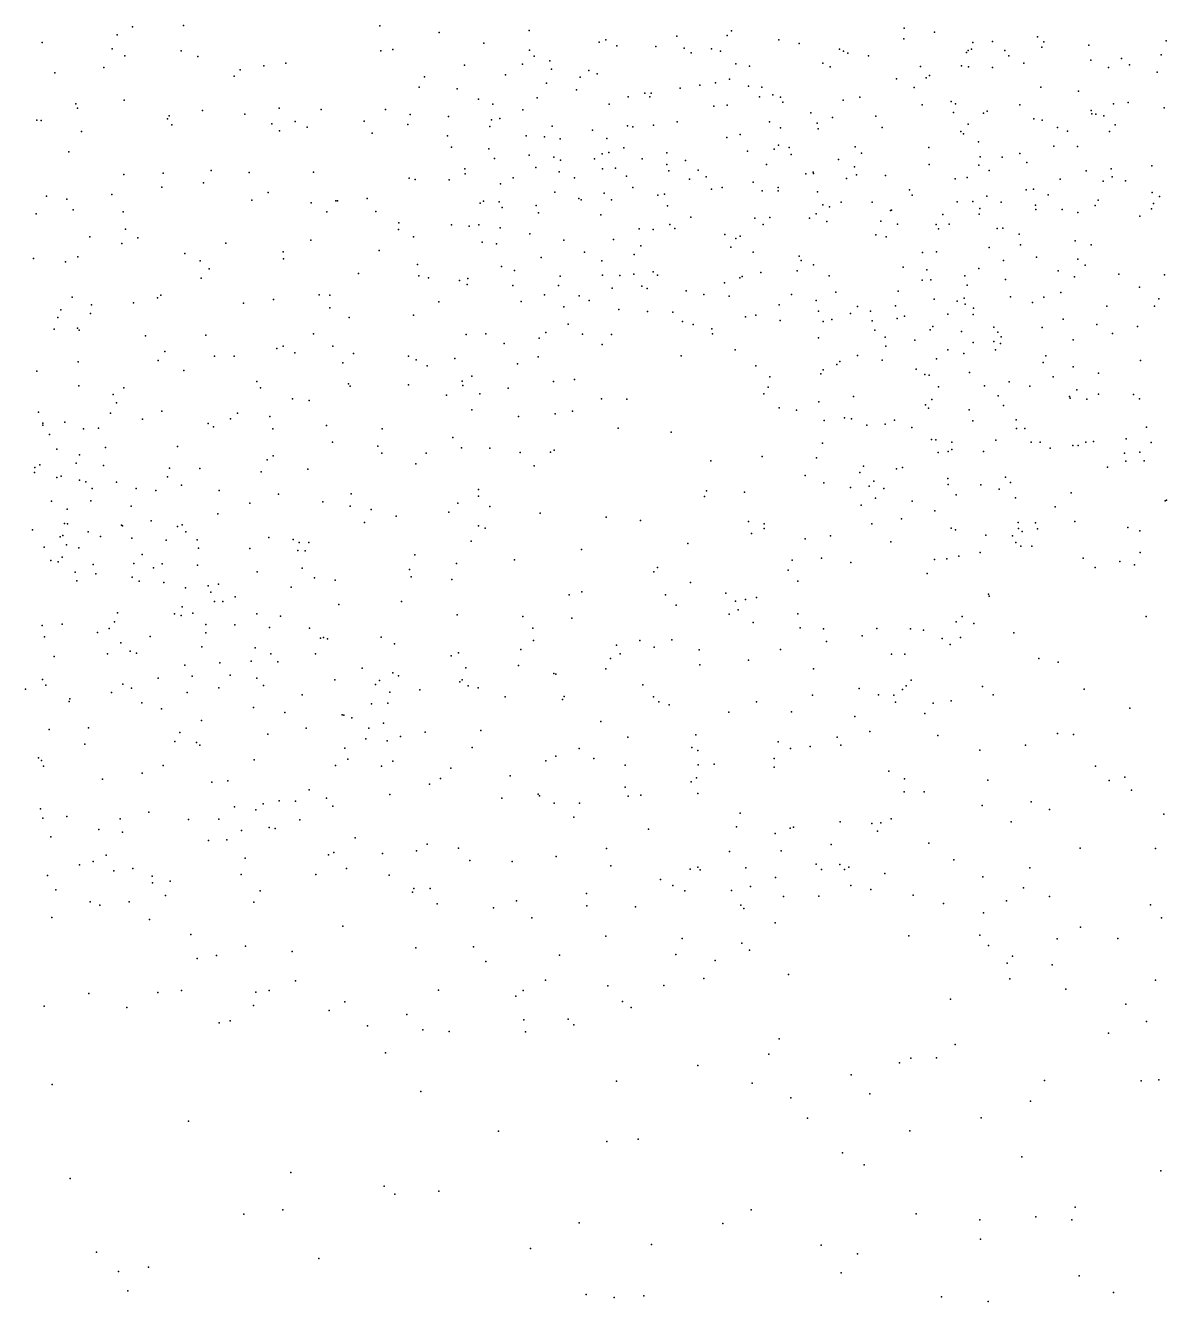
# Model space of a CAD drawing. Header units: metres. Extents: x -23.9 to 23.9, y -28.5 to 28.5.
# Drawn here: x -10.467 to -8.973, y 5.052 to 6.723 of the extents above; entities that cross this region are included whole.
import ezdxf

# ---------------------------------------------------------------- set-up
doc = ezdxf.new("R2010")
doc.units = ezdxf.units.M

msp = doc.modelspace()

# ---------------------------------------------------------------- linework, layer by layer
for p in [(-10.3273, 6.7213, 14.6259), (-10.2607, 6.723, 25.2043), (-10.0033, 6.7224, 16.2975), (-9.3167, 6.7194, 18.567), (-10.4457, 6.7007, 22.4413), (-10.3476, 6.7109, 25.3165), (-9.9258, 6.714, 25.4335), (-9.8081, 6.7166, 18.4169), (-9.7163, 6.701, 16.3305), (-9.7075, 6.7042, 25.6032), (-9.6144, 6.7089, 23.0284), (-9.5487, 6.71, 23.7996), (-9.5431, 6.716, 16.426), (-9.4808, 6.7044, 16.4999), (-9.3174, 6.7056, 16.7545), (-9.2772, 6.7142, 20.6728), (-9.2268, 6.7008, 20.8459), (-9.2013, 6.7022, 18.7438), (-9.1425, 6.7082, 20.3575), (-9.134, 6.7016, 18.4675), (-8.9739, 6.703, 19.8826), (-10.3541, 6.6924, 18.1252), (-10.2637, 6.6899, 16.4721), (-10.002, 6.6899, 19.2235), (-9.9866, 6.6918, 25.3263), (-9.8672, 6.7, 9.9383), (-9.8075, 6.6908, 23.3288), (-9.693, 6.6965, 18.937), (-9.6421, 6.6955, 23.1159), (-9.6051, 6.6933, 18.5282), (-9.596, 6.6872, 25.6387), (-9.5691, 6.6926, 22.8378), (-9.5572, 6.6896, 22.947), (-9.4545, 6.6994, 21.7075), (-9.4017, 6.6922, 22.6206), (-9.3961, 6.6894, 18.5475), (-9.3906, 6.6868, 25.6549), (-9.2352, 6.6877, 25.6206), (-9.2331, 6.6902, 16.7822), (-9.2286, 6.692, 20.5295), (-9.185, 6.6905, 21.7873), (-9.1365, 6.6945, -7.9742), (-9.0749, 6.6973, 22.8697), (-8.9802, 6.6846, 15.8208), (-10.3648, 6.6681, 19.2199), (-10.3372, 6.6831, 16.5802), (-10.2417, 6.6824, 3.6503), (-10.1555, 6.6704, 19.2018), (-10.1267, 6.6738, 1.7173), (-9.8928, 6.671, 18.2321), (-9.8165, 6.6726, 16.3356), (-9.8014, 6.6828, 23.5368), (-9.7808, 6.6769, 19.166), (-9.5371, 6.6728, 22.7303), (-9.5194, 6.6697, -5.7216), (-9.4232, 6.6735, 21.4221), (-9.4139, 6.6691, 8.8005), (-9.3635, 6.6834, 18.7591), (-9.2956, 6.6692, 23.8444), (-9.2418, 6.6703, 22.7427), (-9.2328, 6.6687, 21.0913), (-9.201, 6.6679, 10.2584), (-9.1799, 6.6834, 23.7931), (-9.1604, 6.6736, 25.5801), (-9.0724, 6.6777, 19.7418), (-9.0495, 6.6679, 20.2457), (-9.0324, 6.6799, 19.8251), (-9.0219, 6.6717, 19.6693), (-10.4288, 6.6612, 25.3523), (-10.1943, 6.6568, 25.1147), (-10.1864, 6.665, 18.1014), (-9.9451, 6.6558, 16.3481), (-9.839, 6.6585, 6.5807), (-9.7787, 6.6657, 25.5363), (-9.7412, 6.6552, 23.6114), (-9.7297, 6.6642, 18.4254), (-9.7187, 6.6599, 23.2525), (-9.5458, 6.6526, -15.1327), (-9.3271, 6.6534, 22.7368), (-9.2882, 6.6547, 18.4965), (-9.2839, 6.6576, -0.8266), (-8.9856, 6.6618, 25.4342), (-9.9519, 6.6422, 18.1384), (-9.9023, 6.64, 25.3981), (-9.7852, 6.6475, 18.3523), (-9.746, 6.6386, 11.3396), (-9.6564, 6.6342, 23.7605), (-9.6481, 6.6346, 18.4339), (-9.6103, 6.6408, 18.9304), (-9.5844, 6.6449, 23.8799), (-9.564, 6.6479, 21.55), (-9.5207, 6.6434, 18.4949), (-9.5032, 6.6421, 22.8066), (-9.3037, 6.6419, 21.8029), (-9.1379, 6.6424, 5.9218), (-9.0887, 6.6372, 18.3304), (-10.4016, 6.6203, 22.4107), (-10.3384, 6.6251, 25.2232), (-9.8742, 6.6267, -15.9552), (-9.8554, 6.6201, -7.1921), (-9.7976, 6.6284, 19.2994), (-9.703, 6.6202, 19.1483), (-9.6784, 6.6297, 19.0552), (-9.6497, 6.6294, 16.4547), (-9.5662, 6.6174, 16.5406), (-9.5486, 6.6188, 23.1795), (-9.5061, 6.6297, 25.6131), (-9.4887, 6.6324, 23.0116), (-9.4786, 6.629, 16.6619), (-9.4758, 6.6228, 18.8673), (-9.3967, 6.6252, 16.7361), (-9.3749, 6.629, 21.7189), (-9.2934, 6.6192, 21.2601), (-9.2552, 6.6234, 21.1698), (-9.2496, 6.6203, 20.6688), (-9.1656, 6.619, 20.4746), (-9.0426, 6.6204, 21.7007), (-9.0235, 6.6222, 20.0201), (-10.3994, 6.6148, 16.7353), (-10.2813, 6.6008, 16.674), (-10.2793, 6.6046, 18.1074), (-10.2357, 6.6119, 16.5748), (-10.1802, 6.6071, 1.1994), (-10.1353, 6.6147, 16.4729), (-10.0804, 6.6129, 15.0388), (-9.996, 6.6129, -15.4903), (-9.9637, 6.6063, 25.2361), (-9.9136, 6.604, 19.2898), (-9.8465, 6.6011, 18.0587), (-9.816, 6.6124, 16.4092), (-9.439, 6.6088, 23.9717), (-9.4109, 6.6027, -19.4121), (-9.354, 6.6045, 18.8539), (-9.2522, 6.6091, 22.6711), (-9.2128, 6.6081, 25.5554), (-9.2084, 6.6107, 20.912), (-9.1473, 6.6009, 22.7653), (-9.0721, 6.6117, 18.242), (-9.0712, 6.6073, 22.8072), (-9.0658, 6.6067, 19.922), (-9.0556, 6.6047, 23.7952), (-8.9764, 6.6154, 19.5636), (-10.4527, 6.5992, 20.4761), (-10.4471, 6.5988, 22.2685), (-10.394, 6.584, 18.1086), (-10.2756, 6.5931, 19.2328), (-10.1447, 6.5944, -4.3134), (-10.135, 6.5852, 18.0752), (-10.1143, 6.5973, 25.0881), (-10.0985, 6.5899, 19.2369), (-10.0241, 6.5978, 18.0661), (-9.9666, 6.5934, 16.4349), (-9.8596, 6.5909, 23.5794), (-9.8572, 6.5995, 23.4716), (-9.778, 6.591, 23.6829), (-9.7249, 6.5861, 25.512), (-9.6793, 6.5918, 19.2296), (-9.672, 6.5902, 23.8722), (-9.6449, 6.5927, 24.0198), (-9.6141, 6.5969, 24.1667), (-9.4931, 6.597, 16.7984), (-9.4788, 6.5891, 23.1307), (-9.4306, 6.595, 22.8474), (-9.4294, 6.5879, 18.4307), (-9.3459, 6.5894, 18.4155), (-9.2425, 6.5844, 21.7328), (-9.2329, 6.5939, 16.7963), (-9.136, 6.599, 19.7896), (-9.116, 6.5895, 25.4924), (-9.1029, 6.5845, 7.658), (-9.0482, 6.5844, 20.1356), (-9.0406, 6.5929, 16.7528), (-10.0137, 6.5822, 19.2578), (-9.9147, 6.5785, 25.3023), (-9.8119, 6.5785, 19.3686), (-9.7879, 6.5774, 18.1767), (-9.7674, 6.5744, 16.4738), (-9.7061, 6.5751, 23.3647), (-9.549, 6.5763, 23.2522), (-9.5316, 6.5805, 18.4026), (-9.2391, 6.581, 18.3635), (-9.2196, 6.5706, 20.7752), (-10.4108, 6.5575, 4.2329), (-9.9097, 6.5636, -7.5432), (-9.8608, 6.5617, 17.9842), (-9.8081, 6.5534, -17.1664), (-9.7755, 6.5505, 23.7846), (-9.7124, 6.555, 19.4304), (-9.7037, 6.5566, 18.2518), (-9.684, 6.5628, -16.5239), (-9.6278, 6.5563, 19.2874), (-9.522, 6.5584, 19.0105), (-9.4872, 6.5609, 24.0606), (-9.4813, 6.5663, 21.489), (-9.4674, 6.5632, 21.5911), (-9.4647, 6.554, 16.8916), (-9.3811, 6.564, 25.5687), (-9.3729, 6.5558, 21.3873), (-9.2845, 6.5634, 18.899), (-9.2173, 6.551, 20.5884), (-9.1886, 6.5506, 19.6438), (-9.1653, 6.5552, 23.835), (-9.1207, 6.5648, 20.4141), (-9.0899, 6.5645, 18.9557), (-10.2243, 6.5333, 10.667), (-9.892, 6.5354, -18.4874), (-9.8535, 6.549, 23.7102), (-9.7992, 6.5372, 23.4648), (-9.7671, 6.5466, 18.0647), (-9.7222, 6.5486, 17.8), (-9.7121, 6.5353, 16.5821), (-9.695, 6.5364, 24.1522), (-9.66, 6.5486, 17.7416), (-9.6278, 6.5411, 25.5206), (-9.603, 6.5461, 16.6608), (-9.5867, 6.5336, 19.2098), (-9.4971, 6.5408, 25.5507), (-9.4027, 6.5476, 3.6786), (-9.3819, 6.538, 22.8064), (-9.2842, 6.5411, 23.8908), (-9.2191, 6.54, 18.948), (-9.1562, 6.5438, 21.7225), (-9.0457, 6.5354, 25.3642), (-8.9924, 6.5392, 23.8125), (-10.3388, 6.528, 19.2696), (-10.287, 6.5298, 2.3026), (-10.2342, 6.5169, 25.1211), (-10.1745, 6.5306, 16.6774), (-10.0901, 6.531, 16.6064), (-9.965, 6.5231, -3.3006), (-9.957, 6.5213, 16.5603), (-9.9127, 6.5208, 19.3318), (-9.8919, 6.5286, 23.6268), (-9.8287, 6.5237, 25.3502), (-9.7686, 6.5313, 17.9018), (-9.7485, 6.5234, 17.7215), (-9.6804, 6.5259, 17.8857), (-9.6249, 6.5328, 19.4269), (-9.5981, 6.5217, 24.3499), (-9.576, 6.5247, 18.2841), (-9.5148, 6.5177, 19.1297), (-9.4455, 6.5289, -1.2684), (-9.4361, 6.5311, 23.1807), (-9.4357, 6.5293, 19.0032), (-9.3926, 6.5228, 21.628), (-9.3792, 6.5275, 23.0461), (-9.3415, 6.5264, 18.3028), (-9.25, 6.5221, 18.2361), (-9.2346, 6.5238, 25.4966), (-9.2056, 6.533, 22.662), (-9.1128, 6.522, 19.4685), (-9.0785, 6.5329, 20.0288), (-9.0564, 6.519, 19.393), (-9.0444, 6.5249, 19.1078), (-9.0271, 6.5197, 19.2022), (-10.3545, 6.5018, 22.4052), (-10.289, 6.5114, 8.1879), (-10.1497, 6.5042, 19.2732), (-9.8455, 6.5157, 16.5716), (-9.7742, 6.5046, 17.0702), (-9.7099, 6.5036, 23.4271), (-9.6721, 6.5108, 16.7329), (-9.6394, 6.5009, 17.9706), (-9.6305, 6.502, 18.1439), (-9.5692, 6.5087, 17.7466), (-9.5553, 6.5108, 24.2595), (-9.503, 6.5066, 19.3268), (-9.482, 6.511, 18.277), (-9.4819, 6.5064, 23.2661), (-9.4302, 6.5052, -6.4016), (-9.3099, 6.508, 19.021), (-9.3064, 6.5009, 22.6435), (-9.1573, 6.508, 19.0558), (-9.1477, 6.5087, 5.3795), (-9.1283, 6.5013, 19.8711), (-8.9923, 6.5045, 25.2172), (-10.4399, 6.4997, 19.3274), (-10.4133, 6.4958, 25.1609), (-10.1712, 6.4944, 18.0633), (-10.0934, 6.4906, 10.2488), (-10.061, 6.4936, 18.0215), (-10.0591, 6.4934, 25.0609), (-10.0201, 6.4965, 16.6513), (-9.8721, 6.4902, 23.5269), (-9.8679, 6.493, 17.9296), (-9.8474, 6.4919, 25.2494), (-9.8434, 6.4848, 16.6606), (-9.7989, 6.4874, 19.4416), (-9.743, 6.4965, 24.0064), (-9.7398, 6.4946, 16.9742), (-9.7, 6.4946, 16.8542), (-9.6268, 6.4867, 17.6705), (-9.4232, 6.488, 19.1364), (-9.4145, 6.4855, 19.3645), (-9.3993, 6.4915, 18.2231), (-9.3589, 6.4916, 19.4363), (-9.2476, 6.4923, 21.1563), (-9.227, 6.4927, 19.4461), (-9.2177, 6.4835, 21.0359), (-9.2085, 6.4995, 20.8937), (-9.1897, 6.4918, 25.426), (-9.1451, 6.4878, 19.1414), (-9.0666, 6.4874, 20.2515), (-9.063, 6.4945, 23.8516), (-8.9932, 6.4831, 4.8469), (-8.9904, 6.4898, 22.7811), (-8.9825, 6.4992, -0.5183), (-10.4533, 6.4764, 20.4009), (-10.405, 6.4818, 22.2486), (-10.3395, 6.4789, 16.7688), (-10.0729, 6.4789, -5.5128), (-10.0089, 6.4796, 19.321), (-9.7958, 6.4775, 16.7545), (-9.714, 6.4751, 17.2015), (-9.5961, 6.472, 24.6282), (-9.5126, 6.4707, 18.0706), (-9.4928, 6.4717, 21.5447), (-9.4408, 6.4709, 18.1441), (-9.4319, 6.4766, 19.245), (-9.4181, 6.4664, 24.0673), (-9.3476, 6.467, 19.2679), (-9.3349, 6.4809, 22.9655), (-9.3333, 6.4813, 19.105), (-9.2662, 6.4757, 19.6102), (-9.2185, 6.4759, 20.7165), (-9.1446, 6.4821, 16.7954), (-9.1098, 6.4819, 18.1267), (-9.0893, 6.4783, 22.7301), (-9.0084, 6.4735, 21.6093), (-10.3364, 6.4564, 25.133), (-9.979, 6.4558, 23.7306), (-9.9787, 6.4646, 16.7944), (-9.9097, 6.4619, 23.8433), (-9.8863, 6.4603, 19.3901), (-9.874, 6.4622, 16.8485), (-9.846, 6.4579, 25.1255), (-9.8069, 6.4502, 17.82), (-9.6639, 6.4568, 25.3906), (-9.6456, 6.4561, 24.2932), (-9.6236, 6.4623, 24.4321), (-9.6172, 6.4571, 17.2195), (-9.5014, 6.4623, 17.8629), (-9.3258, 6.463, 16.8833), (-9.2749, 6.4624, 21.679), (-9.2719, 6.4569, 18.0586), (-9.2581, 6.4628, 19.2498), (-9.1951, 6.4572, 18.1214), (-9.1879, 6.4577, 21.6673), (-9.1663, 6.4498, 25.3536), (-10.3834, 6.4463, 22.3424), (-10.3412, 6.4376, 19.3332), (-10.3204, 6.4449, 18.0701), (-10.2052, 6.438, 19.313), (-10.0939, 6.442, 16.8113), (-9.9594, 6.4464, 11.0306), (-9.8695, 6.4392, 25.0147), (-9.8505, 6.437, 19.0087), (-9.7626, 6.4417, 25.2725), (-9.6976, 6.443, 24.2167), (-9.6615, 6.4346, 23.4555), (-9.5517, 6.4494, 25.4311), (-9.5375, 6.4439, 24.5493), (-9.5317, 6.4471, 19.4833), (-9.3538, 6.4491, 21.3417), (-9.3406, 6.4463, 17.9847), (-9.1644, 6.4357, 19.8021), (-9.0928, 6.4412, 25.2354), (-9.0721, 6.4357, 20.0081), (-10.457, 6.418, 22.1219), (-10.3991, 6.4201, 22.479), (-10.2589, 6.4245, 25.1124), (-10.1302, 6.4265, 18.0223), (-10.1295, 6.4175, 4.7711), (-10.0043, 6.4282, 16.8823), (-9.7921, 6.4193, 23.522), (-9.7353, 6.4261, 24.1354), (-9.6703, 6.4231, 17.6069), (-9.5437, 6.4327, 17.1297), (-9.5147, 6.4263, 17.7734), (-9.4542, 6.4209, 24.1735), (-9.2928, 6.4256, 22.8794), (-9.2746, 6.4266, 22.7168), (-9.2056, 6.4322, 19.6742), (-9.1437, 6.4195, 18.0641), (-9.0893, 6.4169, 25.126), (-10.4152, 6.4134, 25.1215), (-10.2386, 6.4147, 7.4187), (-10.2269, 6.4042, 16.8095), (-9.9542, 6.41, 23.6266), (-9.844, 6.4076, 17.0673), (-9.8271, 6.4023, 23.9999), (-9.7128, 6.415, 24.7115), (-9.6456, 6.4004, 17.2762), (-9.457, 6.4016, 17.0191), (-9.4518, 6.4154, 23.3271), (-9.4355, 6.4094, 17.8734), (-9.3183, 6.4067, 24.0272), (-9.2874, 6.4032, 23.0116), (-9.2193, 6.4049, 20.8916), (-9.1867, 6.4151, 20.575), (-9.1153, 6.4017, 20.4667), (-9.0799, 6.409, 16.8111), (-10.2375, 6.3923, 18.0411), (-10.0314, 6.3983, 25.0349), (-9.9526, 6.395, 17.9063), (-9.9398, 6.3926, 19.4168), (-9.8993, 6.3893, -18.1113), (-9.8889, 6.3839, 17.8371), (-9.8883, 6.3917, 23.9398), (-9.7674, 6.3947, 25.0675), (-9.7118, 6.3962, 24.8087), (-9.6892, 6.3958, 19.48), (-9.6709, 6.3976, 24.4991), (-9.6397, 6.3959, 24.7615), (-9.5521, 6.386, 23.4305), (-9.5322, 6.3927, 25.3536), (-9.5288, 6.3942, 24.654), (-9.5047, 6.3994, 24.4693), (-9.4152, 6.3952, 21.4575), (-9.2931, 6.3897, 25.3325), (-9.282, 6.3898, 21.216), (-9.2376, 6.3952, 21.636), (-9.2346, 6.3829, 21.0604), (-9.1842, 6.3904, 25.2302), (-9.094, 6.394, 19.9321), (-9.036, 6.3975, 24.9973), (-8.976, 6.3965, 18.0561), (-10.4063, 6.3672, 22.3061), (-10.2947, 6.3665, 16.3504), (-10.2903, 6.3698, 19.3803), (-10.0828, 6.3704, 15.352), (-10.0688, 6.37, 23.8136), (-9.8295, 6.3826, 17.7546), (-9.788, 6.3703, 17.6485), (-9.7694, 6.3827, 17.2363), (-9.7424, 6.3688, 17.4486), (-9.6993, 6.3791, 24.8963), (-9.6603, 6.3817, 17.5102), (-9.6536, 6.3785, 17.3656), (-9.6022, 6.3755, 8.8154), (-9.5791, 6.3706, 17.3245), (-9.5462, 6.3687, 17.6431), (-9.4644, 6.3708, 24.7636), (-9.4063, 6.3737, -16.8713), (-9.3249, 6.3751, 23.1714), (-9.1778, 6.3679, 25.0958), (-9.1342, 6.3672, 19.8421), (-9.1118, 6.3735, 21.5875), (-9.0086, 6.3802, 23.9274), (-10.4212, 6.3507, 22.1937), (-10.3809, 6.3572, 22.397), (-10.3258, 6.3598, 16.8286), (-10.1821, 6.3593, 25.0758), (-10.1428, 6.364, 19.381), (-10.069, 6.3531, 16.9057), (-9.9263, 6.3612, 19.4667), (-9.8185, 6.3615, 24.9787), (-9.7627, 6.3546, 17.3422), (-9.7293, 6.363, 23.5238), (-9.6905, 6.3511, 10.3314), (-9.4807, 6.3572, 17.1001), (-9.4319, 6.3628, 21.5424), (-9.378, 6.3549, 24.1694), (-9.3283, 6.3559, 7.5355), (-9.2778, 6.3648, 25.2521), (-9.2473, 6.362, 22.8376), (-9.2384, 6.3659, 24.0179), (-9.2368, 6.3579, 20.7478), (-9.2259, 6.3529, 24.9363), (-9.1487, 6.3604, 23.9723), (-9.0514, 6.3554, 20.167), (-8.9891, 6.3556, 21.5313), (-8.9833, 6.3651, 22.766), (-10.4249, 6.3407, 20.369), (-10.3825, 6.3459, 18.0214), (-10.0434, 6.3407, 19.4241), (-9.9594, 6.3438, 16.9908), (-9.6531, 6.3483, 5.0279), (-9.6196, 6.3475, 24.9231), (-9.607, 6.3355, 25.0938), (-9.5245, 6.3416, 17.2106), (-9.5111, 6.3435, 25.2266), (-9.4793, 6.3369, 24.8651), (-9.4291, 6.3489, 25.2629), (-9.4229, 6.3355, 24.5596), (-9.4118, 6.3382, 24.264), (-9.3871, 6.346, 23.2938), (-9.3609, 6.3491, 24.773), (-9.3588, 6.3363, 24.8794), (-9.3261, 6.3393, 21.6129), (-9.3164, 6.3423, -0.6642), (-9.2596, 6.345, 25.147), (-9.2267, 6.3446, 19.7142), (-9.1085, 6.3386, 1.4264), (-10.4298, 6.3253, 20.5641), (-10.3995, 6.3267, 22.4892), (-10.397, 6.3242, 16.8564), (-10.3103, 6.3166, 19.4481), (-10.2313, 6.3177, 3.5577), (-10.0905, 6.3193, 18.6741), (-9.8906, 6.3184, 17.7739), (-9.8646, 6.3191, -6.99), (-9.7861, 6.3208, 17.5177), (-9.757, 6.3317, 24.1602), (-9.7382, 6.319, 24.6465), (-9.7001, 6.3184, 24.3932), (-9.5933, 6.3313, -16.2063), (-9.5688, 6.3256, 25.0042), (-9.5678, 6.3192, -17.6803), (-9.3551, 6.3239, 25.1111), (-9.2828, 6.3246, 24.8177), (-9.2793, 6.3287, 25.0187), (-9.2419, 6.3224, 20.9391), (-9.1996, 6.3282, 22.7452), (-9.1942, 6.3215, 21.5928), (-9.1363, 6.3276, 24.8561), (-9.0648, 6.3313, 20.0733), (-9.044, 6.3197, 17.9985), (-9.0112, 6.3288, 16.8509), (-10.1382, 6.3, 23.8126), (-10.13, 6.3032, -0.8254), (-10.065, 6.3033, 1.9846), (-9.8406, 6.3067, 23.5634), (-9.7947, 6.3134, 24.8292), (-9.7125, 6.3055, 24.5304), (-9.4289, 6.314, 24.9848), (-9.3418, 6.3148, 24.6642), (-9.341, 6.303, 24.2288), (-9.303, 6.3108, 16.9586), (-9.2265, 6.3081, 24.09), (-9.1994, 6.3093, 17.9513), (-9.1909, 6.3064, 24.7939), (-9.1897, 6.3155, 20.5675), (-9.0958, 6.3113, 24.0233), (-10.3984, 6.2827, 5.8905), (-10.2937, 6.2844, 25.0666), (-10.2851, 6.2963, 16.8788), (-10.2199, 6.2899, 17.9676), (-10.1944, 6.2901, 16.8978), (-10.1146, 6.2945, 25.0267), (-10.038, 6.2934, 23.6581), (-9.9661, 6.2901, 23.5982), (-9.956, 6.2853, 17.0527), (-9.9051, 6.287, 23.9723), (-9.7961, 6.2891, 17.434), (-9.6089, 6.2906, 19.2752), (-9.5383, 6.2985, 17.4702), (-9.401, 6.2831, 17.0787), (-9.378, 6.2908, 24.3974), (-9.3455, 6.2849, 24.5837), (-9.2745, 6.2864, 24.1639), (-9.2595, 6.2982, 20.846), (-9.2388, 6.2935, 20.6741), (-9.1972, 6.2982, -15.811), (-9.1313, 6.2904, 16.8952), (-9.0072, 6.2843, 24.0435), (-10.4528, 6.2704, 17.9584), (-10.2601, 6.2714, 19.5024), (-10.0519, 6.2813, 17.8949), (-9.9415, 6.2772, 19.5096), (-9.8232, 6.2801, 17.284), (-9.511, 6.2772, 17.5552), (-9.4258, 6.2669, 21.4696), (-9.4228, 6.2719, 17.7487), (-9.4051, 6.2792, 23.3586), (-9.3012, 6.2731, 23.2153), (-9.2898, 6.2659, 21.1126), (-9.2312, 6.2686, 22.9597), (-9.135, 6.2815, 20.4818), (-9.0957, 6.2761, 5.913), (-9.0624, 6.2677, 20.1838), (-10.3974, 6.251, 22.435), (-10.1646, 6.257, 19.5176), (-10.0443, 6.2539, 23.885), (-10.0421, 6.2508, 24.9779), (-9.9657, 6.2525, 17.7847), (-9.8958, 6.2571, 17.7086), (-9.8946, 6.2517, -0.4147), (-9.8828, 6.264, 17.1687), (-9.7762, 6.2567, -6.6241), (-9.7485, 6.2595, 24.2531), (-9.4948, 6.2496, 17.3266), (-9.4926, 6.2629, 23.4402), (-9.2843, 6.265, 17.8796), (-9.2718, 6.2499, 19.6829), (-9.2117, 6.2512, 19.7552), (-9.1792, 6.2565, 22.8275), (-9.1523, 6.2507, 19.8403), (-9.1217, 6.2628, 22.7524), (-10.3525, 6.2397, 16.9093), (-10.3387, 6.2484, 19.8115), (-10.1596, 6.2485, 17.9183), (-10.1178, 6.2342, 16.9735), (-9.9163, 6.2391, 24.8766), (-9.8724, 6.2407, 17.6283), (-9.8356, 6.2479, 17.5074), (-9.7132, 6.2342, 23.5622), (-9.68, 6.2336, 7.5341), (-9.5007, 6.2408, 19.5411), (-9.3832, 6.2372, -19.4825), (-9.2805, 6.2334, 20.7417), (-9.1938, 6.2382, 24.6632), (-9.1004, 6.2374, 24.1335), (-9.0994, 6.2349, 21.5292), (-9.0909, 6.2461, 19.9895), (-9.0778, 6.2335, 20.2682), (-9.0622, 6.2401, 17.9398), (-9.0167, 6.2396, 16.9144), (-9.0087, 6.2341, 24.7476), (-10.4504, 6.2168, 19.7747), (-10.3484, 6.2291, 19.5998), (-10.2891, 6.2179, 17.9203), (-10.0961, 6.232, 14.5778), (-9.8828, 6.2198, 17.2556), (-9.7513, 6.2179, 24.3485), (-9.4807, 6.2223, 17.461), (-9.458, 6.2195, 17.587), (-9.4287, 6.2303, 17.6711), (-9.2891, 6.2263, 21.6248), (-9.285, 6.2217, 20.8966), (-9.2319, 6.2196, 23.0654), (-9.1867, 6.2255, 24.231), (-10.4447, 6.2024, 23.8166), (-10.4446, 6.1996, 20.1069), (-10.4161, 6.2037, 20.6341), (-10.356, 6.2153, 20.5181), (-10.3142, 6.2073, 23.8075), (-10.2281, 6.202, 25.0163), (-10.1991, 6.2079, 19.5859), (-10.1898, 6.2153, 23.7761), (-10.1473, 6.211, 8.3668), (-10.0732, 6.1992, 17.0474), (-9.822, 6.2108, 24.1449), (-9.7737, 6.2144, 24.6098), (-9.4218, 6.2057, 17.2325), (-9.395, 6.2091, 21.5553), (-9.3857, 6.208, 19.6139), (-9.3659, 6.1997, -1.5699), (-9.3418, 6.201, 21.1461), (-9.3295, 6.2062, 23.2816), (-9.2271, 6.2055, 24.4446), (-9.1702, 6.2066, 16.9835), (-10.4359, 6.1875, 16.9738), (-10.3915, 6.195, 20.2892), (-10.3717, 6.1957, 19.7172), (-10.2213, 6.1976, 23.8533), (-10.1435, 6.1949, 24.9843), (-10.0003, 6.195, 17.1158), (-9.908, 6.1834, 17.5479), (-9.6914, 6.1959, 19.5133), (-9.6221, 6.1905, -5.9769), (-9.3069, 6.1965, 20.9982), (-9.1699, 6.1953, 24.3351), (-9.1589, 6.1953, 24.5633), (-8.9996, 6.197, 15.2743), (-10.4263, 6.1681, 17.8609), (-10.3628, 6.1703, 20.3672), (-10.2683, 6.1717, 19.6845), (-10.0653, 6.1774, 23.9272), (-10.006, 6.172, 17.7087), (-9.8966, 6.17, 24.0777), (-9.8592, 6.1696, 23.5934), (-9.775, 6.167, 24.4359), (-9.424, 6.1762, 23.4063), (-9.2809, 6.181, 17.7755), (-9.2755, 6.1804, 17.0827), (-9.2545, 6.168, -16.2119), (-9.2544, 6.1774, 1.8753), (-9.1967, 6.18, 17.8248), (-9.1504, 6.1774, 22.7964), (-9.1387, 6.1773, 24.4681), (-9.1258, 6.1695, 20.3757), (-9.0961, 6.1731, 24.3816), (-9.0891, 6.1732, 20.1824), (-9.0788, 6.1773, 24.5386), (-9.0691, 6.1782, 3.8021), (-9.0264, 6.1817, 24.2659), (-8.9933, 6.1768, 14.066), (-10.4011, 6.1497, 22.3589), (-10.3969, 6.1606, 20.1905), (-10.1511, 6.1542, 6.2059), (-10.1431, 6.1593, 19.6404), (-10.0008, 6.1632, 19.5765), (-9.9562, 6.1492, 17.3165), (-9.9429, 6.1631, -3.6366), (-9.8197, 6.164, -1.0533), (-9.78, 6.1645, 6.3562), (-9.5702, 6.1529, -0.8178), (-9.503, 6.1586, 23.4684), (-9.4315, 6.157, 1.0812), (-9.2725, 6.1637, 19.7199), (-9.2593, 6.1653, 23.1607), (-9.2131, 6.165, 22.9595), (-9.0282, 6.1628, 22.8071), (-9.0266, 6.1524, -19.7183), (-9.0083, 6.1642, 10.2981), (-9.0027, 6.153, 17.01), (-10.4557, 6.1376, 17.0493), (-10.455, 6.1443, 22.122), (-10.4486, 6.1475, 22.5104), (-10.4208, 6.1328, 22.1993), (-10.3653, 6.1469, 17.0171), (-10.279, 6.1433, 23.8828), (-10.2391, 6.1431, 18.1912), (-10.159, 6.1385, 17.0816), (-10.0979, 6.142, -5.767), (-9.8014, 6.1462, 24.5177), (-9.4465, 6.1337, 21.2568), (-9.3751, 6.1375, 17.4732), (-9.3702, 6.1461, 17.3056), (-9.327, 6.1424, 17.6375), (-9.3189, 6.1444, 20.7058), (-9.0508, 6.1447, 17.8286), (-10.4264, 6.1312, 23.883), (-10.3969, 6.1277, 20.0961), (-10.3883, 6.1253, 16.0055), (-10.3803, 6.1167, 24.9706), (-10.3483, 6.1249, 19.9306), (-10.3226, 6.1165, 20.5885), (-10.2816, 6.1321, 23.7214), (-10.263, 6.121, 24.9648), (-9.4222, 6.1242, 2.2714), (-9.3873, 6.1181, 21.5706), (-9.3627, 6.1197, 23.3473), (-9.3567, 6.1265, 21.0043), (-9.3435, 6.1167, 17.3797), (-9.2596, 6.1299, 17.7035), (-9.2592, 6.1218, 20.5781), (-9.2166, 6.1216, 23.0345), (-9.1926, 6.1158, 22.8921), (-9.1842, 6.1317, 17.0973), (-9.1777, 6.1247, 21.5563), (-10.4334, 6.1001, 23.7395), (-10.382, 6.1006, 17.7733), (-10.2967, 6.1141, 17.0729), (-10.214, 6.114, 23.6729), (-10.136, 6.1094, 24.9201), (-10.0781, 6.0992, 17.2275), (-10.0408, 6.1099, 23.5969), (-9.8744, 6.1065, 19.5546), (-9.8743, 6.1152, 24.6797), (-9.5784, 6.1061, 19.5615), (-9.5756, 6.1136, 15.1568), (-9.5258, 6.1117, 21.3141), (-9.3544, 6.104, 19.6804), (-9.3066, 6.1003, 23.2709), (-9.249, 6.1084, 17.199), (-9.1709, 6.1046, 17.7303), (-9.0982, 6.1111, 17.0899), (-8.9753, 6.1005, 17.0822), (-8.9734, 6.1015, 17.7793), (-10.4127, 6.0896, 20.6842), (-10.3292, 6.0934, 20.3767), (-10.2154, 6.0836, 17.141), (-10.1735, 6.0976, 17.7246), (-10.0422, 6.0936, 17.5755), (-10.0147, 6.0894, 24.0401), (-9.9129, 6.0859, 3.662), (-9.9012, 6.0977, 24.1576), (-9.8593, 6.093, 24.2558), (-9.7936, 6.0845, 23.5945), (-9.3733, 6.0951, 20.8951), (-9.2769, 6.0876, 17.5813), (-9.1192, 6.0927, 7.9209), (-10.4163, 6.0708, 1.8947), (-10.4124, 6.0703, -7.8334), (-10.3418, 6.0686, 20.276), (-10.3404, 6.0679, 20.0574), (-10.3028, 6.0742, 23.9321), (-10.2683, 6.0668, 20.4919), (-10.2625, 6.0691, 19.852), (-10.0236, 6.0722, 19.628), (-9.9819, 6.0806, 24.7806), (-9.8744, 6.0677, 24.5891), (-9.7073, 6.0792, 8.6399), (-9.6623, 6.075, 14.636), (-9.5208, 6.0736, 23.4885), (-9.5004, 6.0704, 21.2406), (-9.359, 6.0703, 20.6713), (-9.3204, 6.077, 21.6093), (-9.1675, 6.0721, 17.6479), (-9.1449, 6.0717, 17.191), (-9.0936, 6.0736, 17.6995), (-9.0241, 6.0655, 21.4881), (-10.4582, 6.0625, 22.5176), (-10.4221, 6.0533, 17.204), (-10.4187, 6.055, 2.4908), (-10.3854, 6.0601, 4.5544), (-10.3693, 6.0538, 17.6751), (-10.3283, 6.0518, 17.1926), (-10.2833, 6.0492, 20.6389), (-10.2573, 6.0598, 17.6669), (-10.2427, 6.0494, 24.8998), (-10.1486, 6.0524, 17.2978), (-10.1171, 6.05, 17.4475), (-9.8655, 6.0647, 10.707), (-9.5166, 6.0576, 19.6158), (-9.5, 6.0643, 21.5162), (-9.4463, 6.0506, 21.1088), (-9.4135, 6.0547, 20.9782), (-9.2554, 6.0649, 14.2915), (-9.2495, 6.0626, 17.4056), (-9.2098, 6.0554, 22.9735), (-9.1749, 6.0546, 17.2689), (-9.1672, 6.0645, 20.3574), (-9.1622, 6.0604, 20.0028), (-9.1424, 6.0638, 20.2457), (-9.0084, 6.0614, 17.1666), (-10.4429, 6.0399, 22.1107), (-10.4136, 6.043, 24.9003), (-10.3974, 6.039, 22.2065), (-10.2408, 6.0384, 17.2596), (-10.1736, 6.0383, 17.5177), (-10.1107, 6.0355, 23.6042), (-10.109, 6.0459, 19.7026), (-10.1013, 6.0353, 24.8162), (-10.0963, 6.0462, 24.0371), (-9.8838, 6.0478, 24.3405), (-9.7394, 6.0367, 21.3737), (-9.6, 6.0446, 21.4607), (-9.3345, 6.0468, 19.7394), (-9.2172, 6.0327, 5.4543), (-9.1705, 6.0458, 17.5492), (-9.1643, 6.0412, 22.8347), (-9.1497, 6.0413, 21.5389), (-9.0079, 6.033, 17.6132), (-10.4344, 6.0225, 17.5281), (-10.4246, 6.0207, 17.3397), (-10.4193, 6.0268, 23.6592), (-10.379, 6.0172, 22.3042), (-10.3254, 6.0183, 23.6324), (-10.3146, 6.0304, 17.6022), (-10.2886, 6.0179, 17.506), (-10.242, 6.0165, 17.4118), (-9.9578, 6.0298, 24.2117), (-9.903, 6.0183, 24.4265), (-9.827, 6.0231, 19.5997), (-9.4635, 6.023, 10.3341), (-9.4252, 6.0255, 21.5723), (-9.3866, 6.0197, 23.3715), (-9.277, 6.0236, 23.214), (-9.2612, 6.0244, 19.8443), (-9.2451, 6.0279, 20.4779), (-9.0824, 6.0257, 22.7925), (-9.0343, 6.0212, 17.3144), (-9.0153, 6.0167, 17.5261), (-10.4022, 6.0073, 4.9289), (-10.3754, 6.0049, 17.4308), (-10.3276, 6.0008, 7.0846), (-10.2997, 6.0128, 24.0016), (-10.164, 6.0078, 19.7917), (-10.1051, 6.0125, -6.1311), (-10.0889, 5.9997, 0.6099), (-9.9648, 6.0108, 23.5898), (-9.9624, 6.0009, 24.5916), (-9.6448, 6.0077, 21.277), (-9.6399, 6.0132, 19.6093), (-9.4687, 6.0098, 20.8763), (-9.2866, 6.0053, 21.6385), (-9.0669, 6.0131, 17.4423), (-10.4, 5.9959, 22.4097), (-10.3188, 5.9953, 24.8427), (-10.2865, 5.9936, 20.0438), (-10.2581, 5.9867, 23.583), (-10.2283, 5.9891, 20.4427), (-10.2149, 5.9913, -4.0255), (-10.1197, 5.9873, 24.1057), (-10.062, 5.9966, 24.7394), (-9.9091, 5.9975, 19.6334), (-9.5967, 5.9938, 0.7751), (-9.4563, 5.9953, 20.7048), (-10.2246, 5.9808, 24.8024), (-10.2199, 5.9687, 20.7075), (-10.2089, 5.9686, 19.8888), (-10.1929, 5.9748, -3.5008), (-9.9751, 5.9689, 24.4207), (-9.7557, 5.9775, 21.4553), (-9.7388, 5.9815, 23.5757), (-9.6295, 5.9774, 23.5364), (-9.5502, 5.9797, 21.5414), (-9.5376, 5.9692, 23.4852), (-9.5246, 5.9714, 20.9901), (-9.5102, 5.974, 19.6785), (-9.2065, 5.9784, 20.2768), (-9.2057, 5.9758, 21.5871), (-10.3469, 5.954, -0.1508), (-10.2723, 5.9524, 20.1438), (-10.2637, 5.9502, 20.2453), (-10.2624, 5.9617, 5.5703), (-10.2484, 5.9535, 20.3379), (-10.1646, 5.9525, -6.8253), (-10.1336, 5.9495, 20.6879), (-10.0571, 5.9646, 24.2079), (-9.9021, 5.9511, 23.5901), (-9.816, 5.949, 21.3391), (-9.6154, 5.9639, -0.2623), (-9.546, 5.9523, 3.6061), (-9.5341, 5.9579, 20.7385), (-9.456, 5.9525, 19.4227), (-9.2409, 5.9489, 23.0875), (-8.9998, 5.9492, -17.0479), (-10.4454, 5.9371, 24.119), (-10.4196, 5.9389, 22.4881), (-10.3579, 5.9335, 24.1069), (-10.3507, 5.9419, 17.2315), (-10.2312, 5.9387, 24.1223), (-10.1934, 5.9381, 19.9032), (-10.1479, 5.9349, 24.1905), (-10.0957, 5.9337, 24.6194), (-9.8031, 5.9337, 19.6597), (-9.752, 5.9471, 11.1307), (-9.5144, 5.9411, -17.4456), (-9.4531, 5.9344, 19.7402), (-9.4224, 5.9329, 7.8719), (-9.3525, 5.9335, 23.3051), (-9.3086, 5.9329, 20.4498), (-9.2488, 5.9419, 19.9951), (-9.2256, 5.9399, 22.9972), (-10.4424, 5.9223, 24.7118), (-10.3731, 5.9283, 22.1394), (-10.304, 5.9228, 23.5095), (-10.2311, 5.9275, 20.0124), (-10.0813, 5.9209, 20.5541), (-10.0774, 5.9216, 24.533), (-10.0719, 5.9199, -7.4834), (-10.0015, 5.9221, 20.6364), (-9.8023, 5.9176, 16.2298), (-9.6631, 5.9176, 19.6786), (-9.6211, 5.9185, 21.0063), (-9.4187, 5.9165, 23.3822), (-9.3718, 5.9239, 16.7819), (-9.2914, 5.9314, 8.2518), (-9.267, 5.9202, 20.3404), (-9.2432, 5.9216, 20.1166), (-9.1731, 5.9276, 22.8194), (-10.3599, 5.9, 24.6765), (-10.3427, 5.9148, 21.9756), (-10.3304, 5.9039, 22.2747), (-10.3222, 5.9011, 24.1929), (-10.2367, 5.9095, 15.5974), (-10.1665, 5.908, 19.9301), (-10.1461, 5.9003, 20.8035), (-10.0876, 5.9001, 19.8365), (-9.9841, 5.9134, 19.7405), (-9.9003, 5.9015, 21.3564), (-9.819, 5.9058, 23.5697), (-9.6935, 5.9115, 21.1104), (-9.6887, 5.9002, 20.7675), (-9.6442, 5.9091, 20.8663), (-9.5851, 5.9055, 21.5666), (-9.4786, 5.9059, 21.6098), (-9.3334, 5.8998, 11.3631), (-9.3162, 5.8997, 19.954), (-9.2567, 5.9123, 20.2532), (-10.4301, 5.8969, 24.221), (-10.2588, 5.8855, 24.258), (-10.2131, 5.8884, 20.1959), (-10.1721, 5.8907, 24.3093), (-10.1371, 5.8898, 24.4241), (-10.0266, 5.8816, 7.4129), (-9.9101, 5.8974, 21.4412), (-9.8908, 5.882, 21.1319), (-9.822, 5.885, 18.4631), (-9.7012, 5.8939, 21.5564), (-9.5846, 5.8857, 23.4923), (-9.5206, 5.892, -18.3108), (-9.1406, 5.8939, 22.7336), (-9.1153, 5.8892, 21.5544), (-10.445, 5.8664, 24.3808), (-10.2938, 5.8682, 24.5363), (-10.2492, 5.8708, 24.3497), (-10.1993, 5.8724, 24.48), (-10.1644, 5.8683, 20.3193), (-10.0625, 5.866, 20.4846), (-10.0037, 5.8655, 20.9022), (-9.9864, 5.8754, 20.7982), (-9.9789, 5.8716, 20.5477), (-9.8955, 5.866, 21.5923), (-9.7757, 5.8745, 21.0291), (-9.7731, 5.8735, 20.8443), (-9.7076, 5.8805, 20.6774), (-9.4358, 5.8805, 19.8251), (-9.3077, 5.8657, 20.1023), (-10.4674, 5.8541, 23.351), (-10.4409, 5.859, -3.7118), (-10.3546, 5.8495, 23.4001), (-10.3401, 5.8605, 24.35), (-10.3288, 5.8553, 24.457), (-10.2557, 5.8494, 21.9231), (-10.2141, 5.8557, 23.4839), (-10.1556, 5.8589, 20.0435), (-10.0092, 5.8602, 20.9901), (-9.9902, 5.8499, 21.1456), (-9.951, 5.8531, 21.5094), (-9.8987, 5.8634, 21.048), (-9.8877, 5.8582, 20.8654), (-9.8747, 5.8556, 20.9615), (-9.659, 5.8595, 8.1283), (-9.376, 5.8546, 20.3821), (-9.3192, 5.8534, -1.4314), (-9.3144, 5.8581, 20.2186), (-9.2143, 5.8573, 22.7872), (-9.0814, 5.854, 13.4993), (-10.4101, 5.838, 0.7202), (-10.4094, 5.8414, 20.8396), (-10.3151, 5.8359, 22.3736), (-10.105, 5.8465, 19.971), (-10.0145, 5.8349, 19.8677), (-9.993, 5.8354, 21.6564), (-9.8394, 5.844, 6.1065), (-9.7641, 5.8405, 21.5908), (-9.762, 5.8443, 19.7558), (-9.6451, 5.8441, 21.5993), (-9.6383, 5.8374, 20.5572), (-9.6245, 5.8334, 19.792), (-9.5101, 5.8373, 15.3682), (-9.4369, 5.8461, 20.4657), (-9.3504, 5.8466, 20.0286), (-9.3302, 5.8459, 16.1493), (-9.3283, 5.8368, 23.2133), (-9.2791, 5.8358, 23.0894), (-9.2555, 5.8387, 22.9544), (-9.2003, 5.8467, 21.6261), (-10.2895, 5.8282, 22.106), (-10.1689, 5.8301, 20.9018), (-10.1278, 5.8233, -1.3411), (-10.0528, 5.8205, 21.0662), (-10.0508, 5.8197, 23.5288), (-10.0401, 5.8163, 20.4018), (-9.5463, 5.824, 19.8383), (-9.4643, 5.8241, 23.3797), (-9.3815, 5.8182, 20.2673), (-9.2899, 5.822, 22.6374), (-9.0216, 5.8292, 22.758), (-10.4364, 5.801, 22.5919), (-10.3848, 5.8031, 21.9063), (-10.2369, 5.8127, 14.2022), (-10.0999, 5.8027, 20.1621), (-10.018, 5.8027, 3.8361), (-9.9985, 5.8096, 7.9142), (-9.8713, 5.8, 20.4987), (-9.7142, 5.8117, 23.5168), (-9.3617, 5.7987, 21.7106), (-10.3896, 5.782, 23.2804), (-10.2719, 5.7852, 23.4026), (-10.2654, 5.7971, 22.2084), (-10.2436, 5.784, 22.293), (-10.1502, 5.7952, 21.0021), (-10.0218, 5.7891, 19.987), (-9.994, 5.7862, 21.2912), (-9.9764, 5.7918, 21.3901), (-9.9439, 5.7975, 20.4523), (-9.6788, 5.7913, 19.8411), (-9.5898, 5.7942, 21.6426), (-9.4818, 5.7848, 19.9794), (-9.4046, 5.791, 20.1897), (-9.2726, 5.7934, 22.8267), (-9.1161, 5.7957, 21.593), (-9.0952, 5.7946, 22.7138), (-10.2392, 5.7804, 21.9998), (-10.0494, 5.7766, 21.624), (-9.8825, 5.7774, 19.8873), (-9.773, 5.766, 19.8822), (-9.7424, 5.7761, 20.4885), (-9.595, 5.7775, 20.4511), (-9.5872, 5.7736, 19.9053), (-9.4655, 5.7762, 20.3182), (-9.4398, 5.7788, 5.6159), (-9.3996, 5.7804, 23.2781), (-9.2177, 5.7741, 21.6738), (-9.158, 5.7807, 13.1176), (-10.4504, 5.7642, -7.5063), (-10.4465, 5.7604, 23.1563), (-10.444, 5.7531, 22.6708), (-10.2873, 5.7538, 22.4508), (-10.1682, 5.7612, 21.8995), (-10.0616, 5.7541, 21.1829), (-10.0452, 5.7621, 21.7544), (-10.0012, 5.7529, 20.1779), (-9.9866, 5.7597, 20.0615), (-9.9105, 5.7504, 19.9826), (-9.786, 5.7601, 23.5063), (-9.7234, 5.7632, 21.6509), (-9.6822, 5.7542, 19.9254), (-9.5867, 5.7549, 17.0598), (-9.5657, 5.7557, 23.4159), (-9.4872, 5.7519, 20.1789), (-9.4871, 5.7631, 21.7247), (-9.0665, 5.7532, 3.6021), (-10.3664, 5.736, 21.8409), (-10.3147, 5.7439, -7.0908), (-10.2235, 5.7321, 22.3673), (-10.2027, 5.734, 22.0674), (-9.9241, 5.7371, 20.276), (-9.8329, 5.7403, 20.366), (-9.5957, 5.7326, 20.0153), (-9.5887, 5.7377, 20.3363), (-9.3368, 5.7464, 22.6463), (-9.3166, 5.7366, 10.5171), (-9.2073, 5.7347, 14.1024), (-9.0483, 5.7345, 21.6048), (-9.0281, 5.7386, -16.6173), (-10.096, 5.7221, 21.5779), (-9.9902, 5.7159, 13.9658), (-9.9383, 5.7295, 23.4946), (-9.796, 5.7165, 20.0573), (-9.6824, 5.7258, 20.3343), (-9.6615, 5.7151, 20.0965), (-9.587, 5.7173, 20.1819), (-9.317, 5.7196, 22.9495), (-9.2909, 5.7195, 22.5138), (-9.0191, 5.7216, -11.2542), (-10.1939, 5.6998, 21.6907), (-10.1562, 5.7037, 22.2534), (-10.1354, 5.7075, 21.9696), (-10.1139, 5.7072, 23.4359), (-10.0733, 5.7113, 21.4627), (-10.0649, 5.7006, 21.8218), (-9.8439, 5.7113, 20.1905), (-9.7942, 5.7142, 20.2663), (-9.775, 5.7048, 20.1397), (-9.742, 5.7046, 23.4611), (-9.6783, 5.714, 20.2503), (-9.2147, 5.7016, 22.5623), (-9.1507, 5.7064, 22.6243), (-10.4477, 5.6971, 22.8073), (-10.4449, 5.685, 22.9751), (-10.4135, 5.6874, 20.9951), (-10.3433, 5.6843, 23.2431), (-10.3059, 5.6928, 22.5319), (-10.254, 5.6833, 21.0709), (-10.2144, 5.6835, 22.4457), (-10.1657, 5.696, 22.1555), (-10.1081, 5.6827, 21.3425), (-9.7493, 5.6864, 21.7403), (-9.5315, 5.6917, 21.7976), (-9.3341, 5.6842, 21.8353), (-9.1265, 5.6963, -10.5426), (-8.9767, 5.6904, 22.691), (-10.3712, 5.6703, 22.6419), (-10.3405, 5.6665, 21.7319), (-10.1845, 5.6689, 21.1772), (-10.1482, 5.6729, 22.3657), (-10.1407, 5.6714, 21.5129), (-9.6518, 5.6704, 21.7806), (-9.5366, 5.6738, 23.3227), (-9.4858, 5.6649, 22.4237), (-9.4661, 5.6721, 21.8773), (-9.4618, 5.6734, 23.2475), (-9.4007, 5.6804, 22.4933), (-9.359, 5.6779, 23.0372), (-9.3517, 5.6678, 22.8817), (-9.3476, 5.6788, 2.5109), (-9.1766, 5.6804, 21.7195), (-10.4344, 5.6605, 22.8908), (-10.228, 5.6556, 23.3297), (-10.204, 5.6568, 21.5996), (-10.0357, 5.6594, 23.4314), (-9.9415, 5.651, 0.6746), (-9.4125, 5.6507, 21.9442), (-9.2846, 5.6523, 22.4354), (-10.3617, 5.6366, 21.0787), (-10.1797, 5.6325, 21.3449), (-10.0705, 5.6369, 22.2054), (-10.0637, 5.6401, 22.3134), (-10, 5.6387, 21.9396), (-9.9555, 5.6424, 17.0099), (-9.9005, 5.6458, 23.4417), (-9.7724, 5.6349, 21.819), (-9.7065, 5.6452, 23.4043), (-9.5455, 5.6412, 22.5013), (-9.4778, 5.6423, 18.7446), (-9.0866, 5.6456, 22.6124), (-8.9876, 5.6452, 5.1024), (-10.3969, 5.6237, 21.6781), (-10.3789, 5.6283, 22.731), (-10.3518, 5.6161, 23.1234), (-10.3271, 5.6193, 3.8876), (-10.047, 5.619, 22.1232), (-9.8858, 5.6297, 15.9673), (-9.83, 5.6281, -1.3406), (-9.7008, 5.6225, 19.6782), (-9.5969, 5.6184, 22.4136), (-9.5872, 5.621, 21.8854), (-9.5842, 5.6173, -17.9948), (-9.524, 5.6199, 21.9515), (-9.4319, 5.6246, 22.0636), (-9.4253, 5.6178, 23.0986), (-9.4011, 5.6243, 22.7691), (-9.3948, 5.6176, 22.9636), (-9.3892, 5.6209, 22.3036), (-9.252, 5.6306, 21.8459), (-9.1525, 5.6198, 22.538), (-10.4386, 5.6098, 21.1229), (-10.3014, 5.609, 22.629), (-10.301, 5.6004, 21.5472), (-10.2782, 5.6027, 21.2647), (-10.185, 5.6114, 18.3484), (-10.0872, 5.6111, 22.4393), (-9.9911, 5.6105, 22.0281), (-9.636, 5.6047, 23.324), (-9.4855, 5.6073, 22.2178), (-9.342, 5.6124, 21.9821), (-9.2139, 5.6082, 14.9341), (-10.4279, 5.5912, 21.5974), (-10.2843, 5.5839, 23.1628), (-10.1603, 5.5899, 22.5209), (-9.9605, 5.5879, 22.1289), (-9.9589, 5.5929, 22.2184), (-9.9374, 5.5928, 22.3093), (-9.7329, 5.5863, 22.4329), (-9.6199, 5.5968, 22.5028), (-9.6039, 5.5897, 21.9653), (-9.543, 5.5905, 22.0506), (-9.5181, 5.5954, 23.2104), (-9.4749, 5.5823, 22.7122), (-9.4284, 5.583, 22.8636), (-9.3865, 5.5967, -0.4925), (-9.3607, 5.5916, 1.6234), (-9.3051, 5.5843, 22.229), (-9.1608, 5.5936, 11.2112), (-9.1265, 5.5825, 21.7886), (-10.3826, 5.5754, 21.2452), (-10.3703, 5.571, 21.4801), (-10.3316, 5.5755, 21.3361), (-10.1683, 5.5751, 23.2755), (-9.9285, 5.573, 22.4349), (-9.8545, 5.5674, 22.2324), (-9.8245, 5.5767, 22.3295), (-9.7324, 5.5702, 21.9787), (-9.6685, 5.569, 22.2838), (-9.5308, 5.571, 22.645), (-9.527, 5.5668, 1.0429), (-9.2653, 5.5733, 22.0039), (-9.1828, 5.5769, 22.4457), (-8.9944, 5.5715, 21.7249), (-10.4329, 5.5551, 21.3734), (-10.3049, 5.5521, 23.0353), (-9.8043, 5.5543, 22.1326), (-9.4858, 5.5478, 22.8102), (-9.2128, 5.5612, 21.9391), (-8.98, 5.5544, 22.5572), (-10.2511, 5.5328, 22.7233), (-10.052, 5.5436, 22.5212), (-9.3108, 5.5311, -11.2244), (-9.218, 5.5319, 22.2378), (-9.0859, 5.5421, 12.2606), (-10.1793, 5.5172, 23.1681), (-9.9565, 5.5153, 23.281), (-9.8808, 5.5164, 22.5285), (-9.7076, 5.5306, 23.2635), (-9.6075, 5.5275, 22.6305), (-9.5293, 5.5213, 23.0375), (-9.2066, 5.5182, 15.8414), (-9.1167, 5.527, 22.4279), (-9.0373, 5.5275, 21.8127), (-10.2428, 5.5012, 22.8373), (-10.2174, 5.5053, 23.0883), (-10.1184, 5.5105, 22.6081), (-9.8645, 5.4974, 23.2619), (-9.768, 5.5058, 22.5671), (-9.6158, 5.5064, 23.147), (-9.5644, 5.4987, 22.7704), (-9.5194, 5.5123, 22.8927), (-9.1752, 5.5043, -18.3866), (-9.1822, 5.4951, 22.1563), (-9.1233, 5.493, -17.3761), (-10.114, 5.4721, 22.7009), (-9.7866, 5.4727, 4.1925), (-9.7047, 5.4653, 22.691), (-9.6316, 5.4657, 23.049), (-9.5792, 5.475, 22.9503), (-9.4682, 5.4805, -16.8514), (-9.1787, 5.4746, -20.9084), (-8.9876, 5.4729, 22.4221), (-10.3846, 5.4555, -1.2587), (-10.2941, 5.4566, 17.0698), (-10.2631, 5.4593, 13.7962), (-10.1658, 5.457, 22.8665), (-10.1482, 5.4594, 23.0257), (-9.9268, 5.4596, 22.6282), (-9.8253, 5.4519, 22.6627), (-9.8157, 5.4592, 23.1755), (-9.2563, 5.4478, 13.6956), (-9.1054, 5.4609, 22.2104), (-10.4431, 5.4389, 7.2642), (-10.3349, 5.4369, -0.089), (-10.169, 5.4395, 4.1511), (-10.0699, 5.4331, 22.7815), (-10.0493, 5.4444, 23.1071), (-9.6859, 5.4449, 22.7837), (-9.6744, 5.4372, 22.9365), (-9.0266, 5.4414, 22.2814), (-10.2137, 5.4171, 7.5994), (-10.1994, 5.4195, 15.6343), (-9.9683, 5.4279, 22.732), (-9.8148, 5.4208, 22.7544), (-9.7569, 5.4219, 23.0253), (-9.7496, 5.4142, 22.8698), (-8.9995, 5.4186, 22.1321), (-10.0198, 5.4132, 22.8586), (-9.9471, 5.4077, 22.9869), (-9.9127, 5.4056, 22.8182), (-9.8129, 5.4051, 22.9336), (-9.0495, 5.4034, 12.7495), (-9.4805, 5.3959, 19.0806), (-9.2499, 5.3885, -18.1707), (-9.996, 5.3779, 2.7456), (-9.4943, 5.376, 15.3154), (-9.3228, 5.3645, 10.5236), (-9.3082, 5.3707, 17.1451), (-9.2744, 5.3713, 5.0906), (-9.5869, 5.3613, -0.2454), (-9.3862, 5.3488, 4.01), (-10.4326, 5.3364, 19.8841), (-9.6936, 5.3404, 15.8339), (-9.5157, 5.3378, 20.1775), (-9.1332, 5.3413, 10.2294), (-9.0065, 5.3409, -10.2365), (-8.9833, 5.3424, 16.8495), (-9.9496, 5.3269, 18.3265), (-9.4653, 5.3189, 20.8154), (-9.362, 5.3241, 14.2683), (-9.1513, 5.3144, -21.3829), (-10.2541, 5.2881, 16.3342), (-9.4434, 5.2921, -0.6843), (-9.2162, 5.2927, -17.9363), (-9.848, 5.2751, 1.4387), (-9.6652, 5.2645, 18.7188), (-9.3096, 5.2757, 13.0531), (-9.7064, 5.2614, -1.1545), (-9.3978, 5.2466, 14.6169), (-9.3691, 5.231, 3.1367), (-9.1626, 5.2417, 19.6181), (-10.1198, 5.2212, -3.1648), (-8.9809, 5.223, 15.6072), (-10.409, 5.213, -2.8591), (-9.9978, 5.203, 15.9779), (-9.9839, 5.1926, 12.2235), (-9.926, 5.1964, 20.3765), (-10.1814, 5.1665, -1.1853), (-10.1304, 5.1719, 0.6458), (-9.5171, 5.1723, -10.8159), (-9.3013, 5.167, -21.0566), (-9.0929, 5.1755, 14.4699), (-9.7423, 5.1549, 2.5344), (-9.5544, 5.1543, 11.837), (-9.2179, 5.1591, -20.6754), (-9.1443, 5.1629, -16.0099), (-9.0974, 5.1592, 12.484), (-9.2169, 5.1339, 3.4603), (-10.3746, 5.1166, 4.0685), (-9.8061, 5.1214, -2.8825), (-9.6479, 5.1269, 2.9374), (-9.4254, 5.1258, 2.0778), (-9.3781, 5.1147, 13.5001), (-10.3065, 5.0969, 1.928), (-10.0832, 5.1082, 15.4416), (-10.3458, 5.0914, 19.523), (-9.3995, 5.0896, -11.2551), (-9.0879, 5.0855, 15.9511), (-10.3335, 5.0662, 11.7654), (-9.0428, 5.0637, 26.4003), (-9.7331, 5.0614, 15.218), (-9.6967, 5.0574, -0.8348), (-9.6579, 5.0594, 12.3664), (-9.268, 5.0584, -10.3663), (-9.2071, 5.0521, 10.8182)]:
    msp.add_point(p)

doc.saveas('drawing.dxf')
